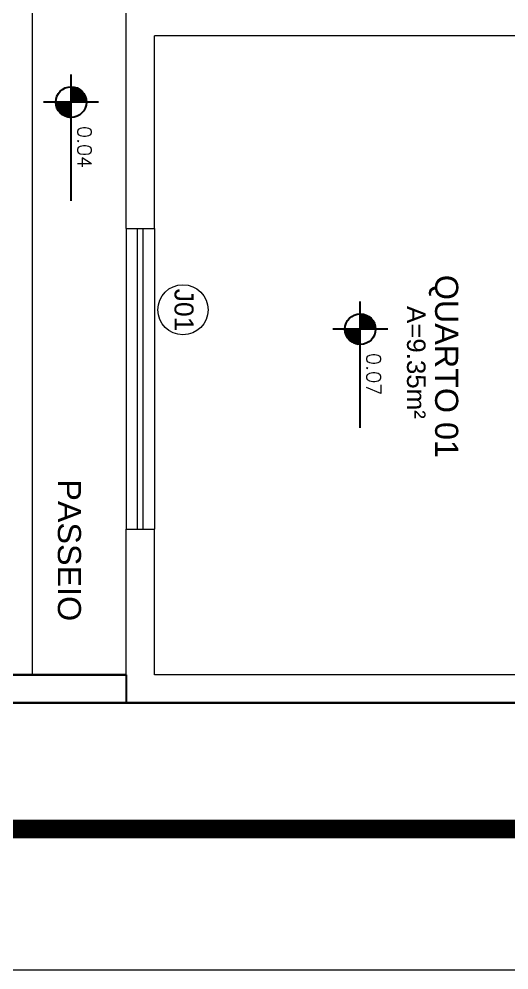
# Model space of a CAD drawing. Header units: millimetres. Extents: x 1345 to 2117, y 1214 to 1365.
# Drawn here: x 1622.69 to 1625.3, y 1251.79 to 1256.85 of the extents above; entities that cross this region are included whole.
import ezdxf

# ---------------------------------------------------------------- set-up
doc = ezdxf.new("R2010")
doc.units = ezdxf.units.MM
doc.header["$LTSCALE"] = 0.5
for name, color, linetype in [('02', 2, 'Continuous'), ('08', 8, 'Continuous'), ('COZINHA', 7, 'Continuous'), ('PISO', 8, 'Continuous'), ('TEXTO2', 3, 'Continuous'), ('TXT_0', 7, 'Continuous')]:
    doc.layers.add(name, color=color, linetype=linetype)
doc.styles.add('ADITIVOCAD', font='ROMANS.shx')
doc.styles.add('SANSSERIF', font='sas_____.pfb', dxfattribs={"height": 1})
doc.styles.get("Standard").update_dxf_attribs({"font": 'arial.ttf'})

# ---------------------------------------------------------------- blocks, each defined once
blk = doc.blocks.new('Adc_nivelpl')
h = blk.add_hatch()
h.set_pattern_fill('_U', color=256, scale=0.005, angle=45, style=0, double=1)
h.set_pattern_definition([(45, (-5.8772514, -3.5161936), (-0.003535534, 0.003535534), []), (135, (-5.8772514, -3.5161936), (-0.003535534, -0.003535534), [])])
h.paths.add_polyline_path([(0.1954, -0.0865, 0.414214), (0.0865, -0.1954), (0.1954, -0.1954)])
h.paths.add_polyline_path([(0.1954, -0.1954), (0.1954, -0.3043, 0.414214), (0.3043, -0.1954)])
for p, q in [((0.1954, 0), (0.1954, -0.3908)), ((0.8958, -0.1954), (0, -0.1954))]:
    blk.add_line(p, q)
blk.add_circle((0.1954, -0.1954), 0.1089)
at = {"flags": 8}
blk.add_attdef('NIVEL', (0.3642, -0.1501), '', height=0.1, dxfattribs=at)

msp = doc.modelspace()

# ---------------------------------------------------------------- linework, layer by layer
at = {"layer": '02', "lineweight": 18}
msp.add_lwpolyline([(1609.9454, 1251.788), (1671.1454, 1251.788), (1671.1454, 1296.338), (1609.9454, 1296.338)], close=True, dxfattribs=at)
at = {"layer": '02', "lineweight": 18, "const_width": 0.1}
msp.add_lwpolyline([(1610.6954, 1252.538), (1670.3954, 1252.538), (1670.3954, 1295.588), (1610.6954, 1295.588)], close=True, dxfattribs=at)
at = {"layer": '08', "lineweight": 15}
for p, q in [((1623.2642, 1255.7342), (1623.2642, 1256.9094)), ((1626.1642, 1256.7594), (1623.4142, 1256.7594)), ((1623.4142, 1255.7342), (1623.4142, 1256.7594)), ((1623.2642, 1255.7342), (1623.4142, 1255.7342)), ((1623.2642, 1255.7342), (1623.2642, 1254.1342)), ((1623.3242, 1254.1342), (1623.3242, 1255.7342)), ((1623.3542, 1254.1342), (1623.3542, 1255.7342)), ((1623.4142, 1255.7342), (1623.4142, 1254.1342)), ((1623.2642, 1254.1342), (1623.4142, 1254.1342)), ((1623.2642, 1253.3594), (1623.2642, 1254.1342)), ((1623.4142, 1253.3594), (1623.4142, 1254.1342)), ((1626.1642, 1253.3594), (1623.4142, 1253.3594))]:
    msp.add_line(p, q, dxfattribs=at)
at = {"layer": '08', "lineweight": 30}
for p, q in [((1616.2559, 1253.3594), (1623.2642, 1253.3594)), ((1615.7642, 1253.2094), (1643.7642, 1253.2094))]:
    msp.add_line(p, q, dxfattribs=at)
at = {"layer": 'COZINHA'}
msp.add_line((1623.2642, 1253.3594), (1623.2642, 1253.2094), dxfattribs=at)
at = {"layer": 'PISO', "lineweight": 15}
msp.add_line((1622.7642, 1253.3594), (1622.7642, 1256.9094), dxfattribs=at)
msp.add_circle((1623.5661, 1255.3021), 0.1333, dxfattribs=at)

# ---------------------------------------------------------------- block references
at = {"layer": 'TXT_0', "lineweight": 15}
ref = msp.add_blockref('Adc_nivelpl', (1623.1168, 1256.5538), dxfattribs=dict(at, xscale=0.75, yscale=0.75, zscale=0.75, rotation=270))
ref.add_attrib('NIVEL', '0.04', (1623.0043, 1256.2806), dxfattribs={"height": 0.075, "rotation": 270, "style": 'ADITIVOCAD', "flags": 8})
ref = msp.add_blockref('Adc_nivelpl', (1624.6569, 1255.3453), dxfattribs=dict(at, xscale=0.75, yscale=0.75, zscale=0.75, rotation=270))
ref.add_attrib('NIVEL', '0.07', (1624.5444, 1255.0722), dxfattribs={"height": 0.075, "rotation": 270, "style": 'ADITIVOCAD', "flags": 8})

# ---------------------------------------------------------------- texts
at = {"layer": '08', "lineweight": 15, "insert": (1623.6223, 1255.4143), "char_height": 0.10106, "width": 0.373078, "attachment_point": 1, "rotation": 270}
msp.add_mtext('{\\C3;J01}', dxfattribs=at)
at = {"layer": 'TEXTO2', "lineweight": 15, "style": 'SANSSERIF'}
for s, p in [('QUARTO 01', (1624.909, 1255.4881)), ('PASSEIO', (1622.8998, 1254.3995))]:
    msp.add_text(s, height=0.12312, rotation=270, dxfattribs=at).set_placement(p)
at = {"layer": 'TXT_0', "lineweight": 15, "style": 'SANSSERIF'}
msp.add_text('A=9.35m²', height=0.0985, rotation=270, dxfattribs=at).set_placement((1624.7594, 1255.322))

doc.saveas('drawing.dxf')
